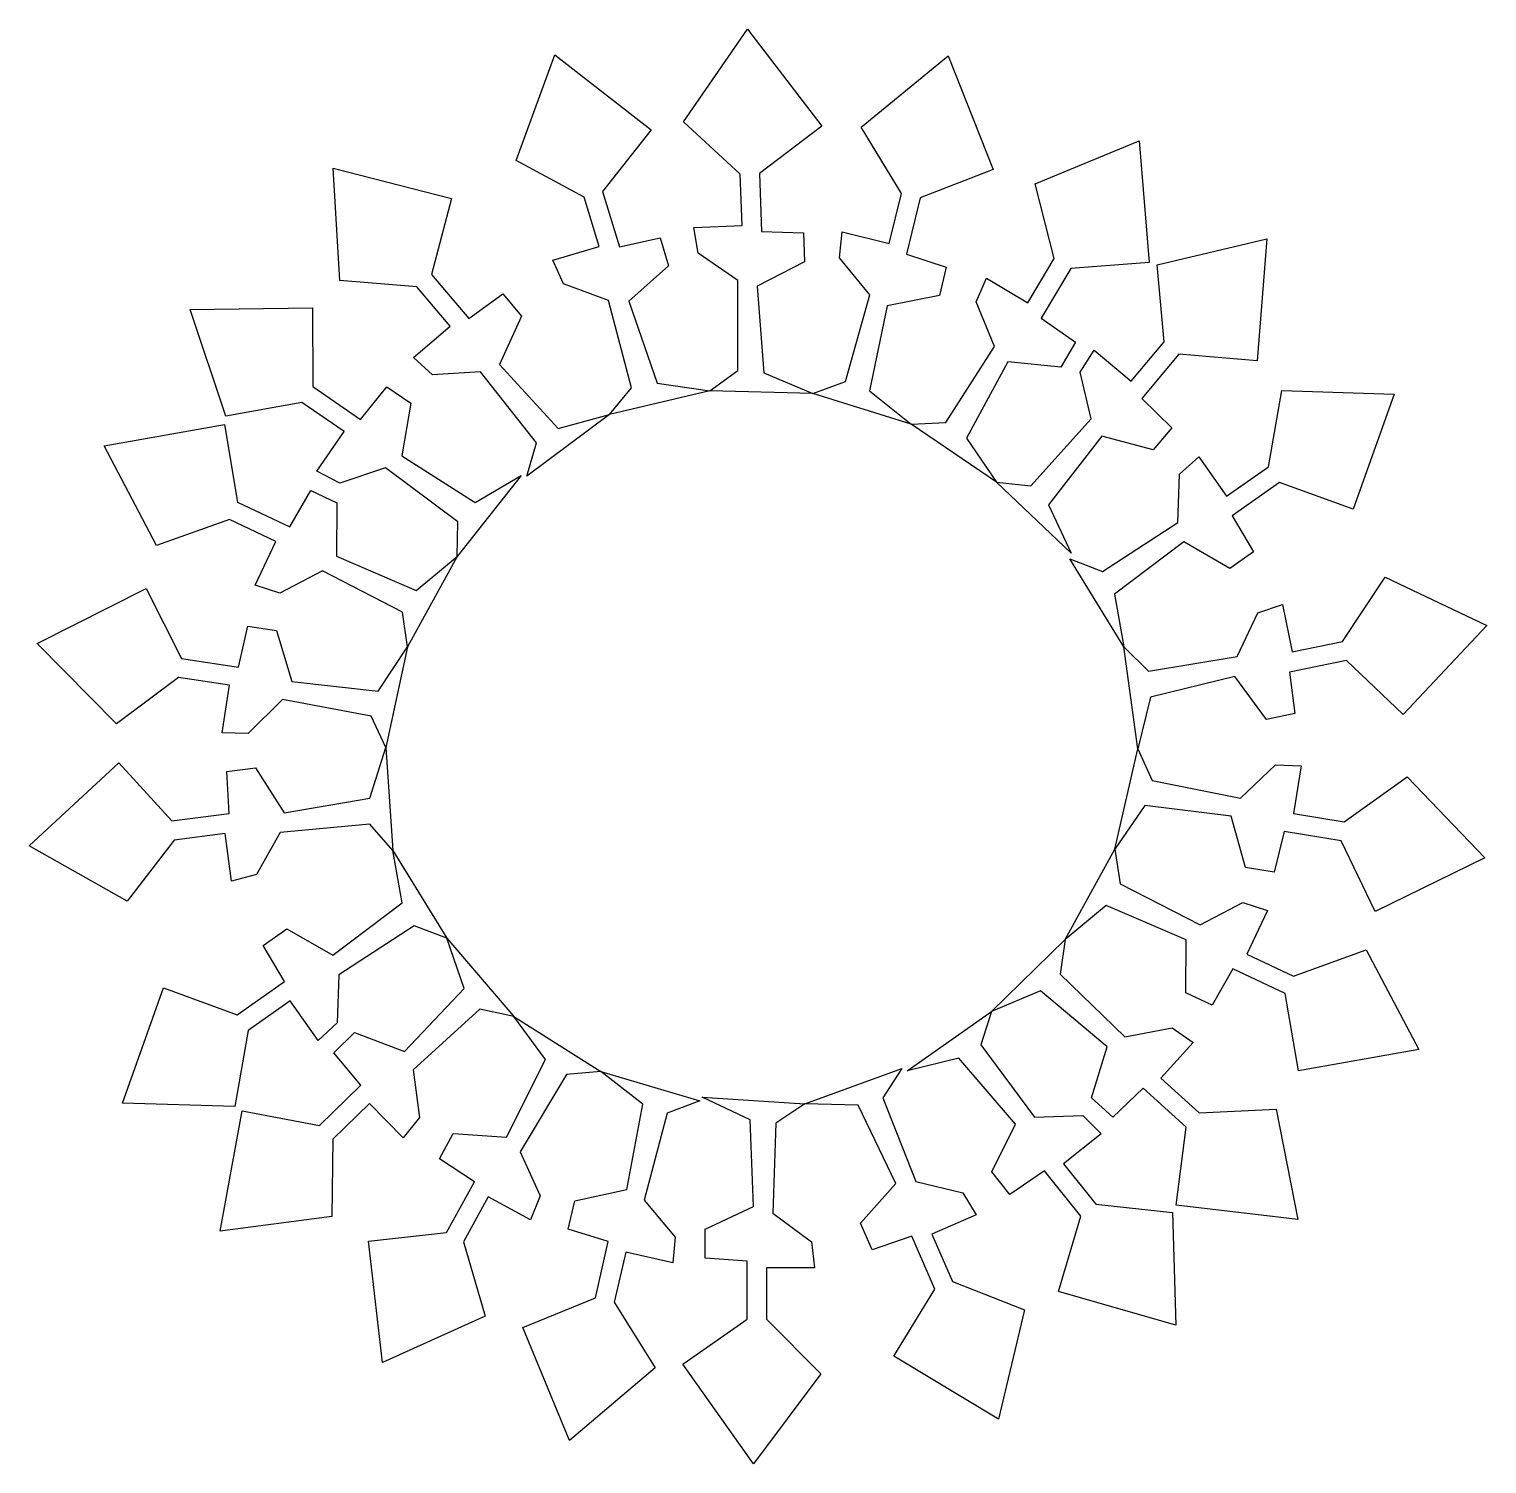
# Model space of a CAD drawing. Extents: x 6 to 654, y 4 to 642.
import ezdxf

# ---------------------------------------------------------------- set-up
doc = ezdxf.new("R2010")
doc.units = 0

msp = doc.modelspace()

# ---------------------------------------------------------------- linework, layer by layer
at = {"layer": 'disc1'}
for p, q in [((296.748, 600.594), (325.217, 641.695)), ((325.217, 641.695), (358.295, 598.627)), ((222.361, 583.334), (239.547, 630.289)), ((239.547, 630.289), (282.414, 596.951)), ((375.762, 598.08), (414.402, 629.811)), ((414.402, 629.811), (434.414, 579.328)), ((282.414, 596.951), (260.828, 569.559)), ((321.932, 577.24), (296.748, 600.594)), ((358.295, 598.627), (330.498, 577.564)), ((393.586, 568.723), (375.762, 598.08)), ((452.988, 573.047), (499.193, 592.154)), ((499.193, 592.154), (503.641, 538.031)), ((252.621, 567.088), (222.361, 583.334)), ((144.029, 529.982), (141.027, 579.893)), ((141.027, 579.893), (193.643, 566.455)), ((322.795, 554.4), (321.932, 577.24)), ((330.498, 577.564), (331.467, 551.867)), ((434.414, 579.328), (401.912, 566.686)), ((461.492, 539.771), (452.988, 573.047)), ((193.643, 566.455), (184.795, 532.721)), ((259.215, 545.201), (252.621, 567.088)), ((260.828, 569.559), (268.246, 544.938)), ((388.156, 546.52), (393.586, 568.723)), ((401.912, 566.686), (395.805, 541.707)), ((301.381, 553.592), (322.795, 554.4)), ((303.24, 542.225), (301.381, 553.592)), ((331.467, 551.867), (350.08, 551.141)), ((350.08, 551.141), (350.564, 538.293)), ((366.016, 540.166), (367.342, 551.607)), ((367.342, 551.607), (388.156, 546.52)), ((238.697, 539.02), (259.215, 545.201)), ((268.246, 544.938), (286.439, 548.928)), ((286.439, 548.928), (290.148, 536.617)), ((507.279, 537.061), (555.951, 548.508)), ((555.951, 548.508), (551.66, 494.373)), ((243.361, 528.49), (238.697, 539.02)), ((320.855, 530.023), (303.24, 542.225)), ((350.564, 538.293), (329.529, 527.492)), ((379.613, 523.605), (366.016, 540.166)), ((395.805, 541.707), (413.506, 535.91)), ((449.834, 520.111), (461.492, 539.771)), ((503.641, 538.031), (468.865, 535.4)), ((184.795, 532.721), (201.432, 513.113)), ((290.148, 536.617), (272.516, 520.861)), ((413.506, 535.91), (410.451, 523.42)), ((468.865, 535.4), (455.75, 513.281)), ((510.336, 502.852), (507.279, 537.061)), ((178.26, 527.176), (144.029, 529.982)), ((193.047, 509.746), (178.26, 527.176)), ((263.484, 521.123), (243.361, 528.49)), ((320.938, 489.998), (320.855, 530.023)), ((329.529, 527.492), (332.412, 489.002)), ((426.803, 520.48), (431.402, 531.039)), ((431.402, 531.039), (449.834, 520.111)), ((201.432, 513.113), (216.518, 524.039)), ((216.518, 524.039), (224.834, 514.234)), ((273.654, 482.412), (263.484, 521.123)), ((272.516, 520.861), (285.01, 484.342)), ((368.727, 485.09), (379.613, 523.605)), ((387.262, 518.795), (379.488, 480.988)), ((410.451, 523.42), (387.262, 518.795)), ((434.99, 500.678), (426.803, 520.48)), ((77.5586, 517.111), (131.857, 517.816)), ((93.4316, 469.699), (77.5586, 517.111)), ((131.857, 517.816), (132.086, 482.941)), ((224.834, 514.234), (214.965, 492.746)), ((455.75, 513.281), (470.996, 502.582)), ((176.707, 495.883), (193.047, 509.746)), ((413.361, 467), (434.99, 500.678)), ((470.996, 502.582), (464.438, 491.521)), ((473, 489.375), (479.234, 499.059)), ((479.234, 499.059), (495.676, 485.314)), ((495.676, 485.314), (510.336, 502.852)), ((185.189, 488.094), (176.707, 495.883)), ((214.965, 492.746), (241.008, 464.258)), ((440.906, 493.85), (422.463, 459.943)), ((464.438, 491.521), (440.906, 493.85)), ((516.912, 497.354), (500.42, 477.625)), ((551.66, 494.373), (516.912, 497.354)), ((206.58, 489.379), (185.189, 488.094)), ((231.369, 457.953), (206.58, 489.379)), ((308.412, 480.947), (320.938, 489.998)), ((332.412, 489.002), (354.201, 479.816)), ((477.906, 468.516), (473, 489.375)), ((132.086, 482.941), (153.246, 468.334)), ((153.246, 468.334), (164.973, 482.805)), ((164.973, 482.805), (175.555, 475.5)), ((263.816, 470.496), (273.654, 482.412)), ((308.412, 480.947), (263.816, 470.496)), ((285.01, 484.342), (308.412, 480.947)), ((354.201, 479.816), (308.412, 480.947)), ((308.412, 480.947), (308.412, 480.947)), ((354.201, 479.816), (368.727, 485.09)), ((397.93, 466.186), (354.201, 479.816)), ((354.201, 479.816), (354.201, 479.816)), ((379.488, 480.988), (397.93, 466.186)), ((556.713, 447.309), (562.654, 481.135)), ((562.654, 481.135), (612.629, 479.535)), ((612.629, 479.535), (594.412, 428.379)), ((127.215, 475.889), (93.4316, 469.699)), ((146.025, 462.902), (127.215, 475.889)), ((175.555, 475.5), (171.609, 452.186)), ((500.42, 477.625), (513.752, 464.619)), ((263.816, 470.496), (227.109, 443.1)), ((241.008, 464.258), (263.816, 470.496)), ((263.816, 470.496), (263.816, 470.496)), ((397.93, 466.186), (413.361, 467)), ((451.156, 438.742), (477.906, 468.516)), ((39.3164, 456.582), (92.8008, 465.986)), ((92.8008, 465.986), (98.6191, 431.6)), ((133.852, 445.268), (146.025, 462.902)), ((435.795, 440.412), (397.93, 466.186)), ((397.93, 466.186), (397.93, 466.186)), ((422.463, 459.943), (435.795, 440.412)), ((482.65, 460.826), (459.008, 430.316)), ((505.506, 454.754), (482.65, 460.826)), ((513.752, 464.619), (505.506, 454.754)), ((62.5898, 412.328), (39.3164, 456.582)), ((227.109, 443.1), (231.369, 457.953)), ((171.609, 452.186), (204.164, 431.447)), ((517.158, 444), (525.695, 451.73)), ((525.695, 451.73), (537.998, 434.186)), ((537.998, 434.186), (556.713, 447.309)), ((144.068, 439.951), (133.852, 445.268)), ((164.389, 446.754), (144.068, 439.951)), ((196.494, 422.854), (164.389, 446.754)), ((224.566, 443.4), (196.244, 407.404)), ((204.164, 431.447), (224.566, 443.4)), ((516.473, 422.584), (517.158, 444)), ((121.85, 420.574), (131.104, 436.74)), ((131.104, 436.74), (142.719, 431.227)), ((469.035, 408.9), (435.795, 440.412)), ((435.795, 440.412), (451.156, 438.742)), ((435.795, 440.412), (435.795, 440.412)), ((561.633, 440.289), (540.578, 425.527)), ((594.412, 428.379), (561.633, 440.289)), ((98.6191, 431.6), (121.85, 420.574)), ((142.719, 431.227), (142.564, 407.58)), ((459.008, 430.316), (469.035, 408.9)), ((94.9434, 423.855), (62.5898, 412.328)), ((115.594, 414.057), (94.9434, 423.855)), ((196.244, 407.404), (196.494, 422.854)), ((482.9, 400.789), (516.473, 422.584)), ((540.578, 425.527), (550.07, 409.502)), ((106.404, 394.697), (115.594, 414.057)), ((469.035, 408.9), (469.035, 408.9)), ((519.055, 413.924), (488.293, 390.611)), ((539.543, 402.119), (519.055, 413.924)), ((550.07, 409.502), (539.543, 402.119)), ((142.564, 407.58), (178.023, 392.332)), ((196.244, 407.404), (174.062, 367.33)), ((178.023, 392.332), (196.244, 407.404)), ((196.244, 407.404), (196.244, 407.404)), ((492.406, 367.324), (468.502, 406.395)), ((468.502, 406.395), (482.9, 400.789)), ((136.309, 401.062), (117.342, 391.088)), ((171.832, 382.621), (136.309, 401.062)), ((589.617, 369.592), (608.578, 398.229)), ((608.578, 398.229), (653.752, 376.799)), ((9.6152, 368.688), (58.043, 393.258)), ((58.043, 393.258), (73.6211, 362.053)), ((117.342, 391.088), (106.404, 394.697)), ((488.293, 390.611), (492.406, 367.324)), ((174.062, 367.33), (171.832, 382.621)), ((542.85, 363.002), (552.035, 382.361)), ((552.035, 382.361), (562.949, 386.039)), ((562.949, 386.039), (567.219, 365.039)), ((99.0547, 358.27), (103.201, 376.428)), ((103.201, 376.428), (115.918, 374.537)), ((653.752, 376.799), (616.615, 337.178)), ((115.918, 374.537), (122.656, 351.869)), ((567.219, 365.039), (589.617, 369.592)), ((44.7637, 333.127), (9.6152, 368.688)), ((161.018, 347.605), (174.062, 367.33)), ((174.062, 367.33), (164.51, 322.533)), ((174.062, 367.33), (174.062, 367.33)), ((498.713, 321.957), (492.406, 367.324)), ((492.406, 367.324), (503.367, 356.434)), ((492.406, 367.324), (492.406, 367.324)), ((503.367, 356.434), (542.85, 363.002)), ((73.6211, 362.053), (99.0547, 358.27)), ((591.324, 361.193), (566.125, 356.07)), ((616.615, 337.178), (591.324, 361.193)), ((72.3594, 353.576), (44.7637, 333.127)), ((94.9688, 350.211), (72.3594, 353.576)), ((91.8145, 329.016), (94.9688, 350.211)), ((122.656, 351.869), (161.018, 347.605)), ((541.758, 354.033), (504.244, 344.949)), ((555.826, 335.025), (541.758, 354.033)), ((566.125, 356.07), (568.426, 337.586)), ((118.568, 343.812), (103.328, 328.748)), ((157.924, 336.512), (118.568, 343.812)), ((504.244, 344.949), (498.713, 321.957)), ((568.426, 337.586), (555.826, 335.025)), ((164.51, 322.533), (157.924, 336.512)), ((103.328, 328.748), (91.8145, 329.016)), ((157.367, 299.99), (164.51, 322.533)), ((164.51, 322.533), (167.594, 276.834)), ((164.51, 322.533), (164.51, 322.533)), ((488.482, 277.311), (498.713, 321.957)), ((498.713, 321.957), (505.088, 307.881)), ((498.713, 321.957), (498.713, 321.957)), ((5.9805, 278.787), (45.8262, 315.684)), ((45.8262, 315.684), (69.3555, 289.941)), ((93.8672, 311.871), (106.615, 313.535)), ((94.8535, 293.271), (93.8672, 311.871)), ((106.615, 313.535), (119.305, 293.582)), ((544.326, 299.988), (559.793, 314.82)), ((559.793, 314.82), (571.301, 314.377)), ((571.301, 314.377), (567.828, 293.23)), ((505.088, 307.881), (544.326, 299.988)), ((590.383, 289.525), (618.283, 309.555)), ((618.283, 309.555), (652.893, 273.467)), ((119.305, 293.582), (157.367, 299.99)), ((69.3555, 289.941), (94.8535, 293.271)), ((501.824, 296.836), (488.482, 277.311)), ((540.117, 291.992), (501.824, 296.836)), ((546.512, 269.227), (540.117, 291.992)), ((567.828, 293.23), (590.383, 289.525)), ((157.43, 288.473), (117.582, 284.713)), ((167.594, 276.834), (157.43, 288.473)), ((563.619, 285.236), (559.199, 267.143)), ((588.992, 281.068), (563.619, 285.236)), ((49.5273, 254.217), (5.9805, 278.787)), ((70.4648, 281.443), (49.5273, 254.217)), ((93.1309, 284.402), (70.4648, 281.443)), ((95.9043, 263.152), (93.1309, 284.402)), ((117.582, 284.713), (107.053, 266.049)), ((604.098, 249.633), (588.992, 281.068)), ((171.719, 253.549), (167.594, 276.834)), ((167.594, 276.834), (191.518, 237.775)), ((167.594, 276.834), (167.594, 276.834)), ((466.414, 237.176), (488.482, 277.311)), ((488.482, 277.311), (490.758, 262.027)), ((488.482, 277.311), (488.482, 277.311)), ((652.893, 273.467), (604.098, 249.633)), ((107.053, 266.049), (95.9043, 263.152)), ((559.199, 267.143), (546.512, 269.227)), ((490.758, 262.027), (526.332, 243.686)), ((140.969, 230.221), (171.719, 253.549)), ((526.332, 243.686), (545.27, 253.713)), ((545.27, 253.713), (556.217, 250.133)), ((484.594, 252.297), (466.414, 237.176)), ((520.094, 237.148), (484.594, 252.297)), ((556.217, 250.133), (547.084, 230.75)), ((109.951, 234.629), (120.475, 242.016)), ((120.475, 242.016), (140.969, 230.221)), ((177.115, 243.375), (143.555, 221.564)), ((191.518, 237.775), (177.115, 243.375)), ((119.451, 218.607), (109.951, 234.629)), ((199.326, 215.455), (191.518, 237.775)), ((191.518, 237.775), (221.398, 203.061)), ((191.518, 237.775), (191.518, 237.775)), ((433.615, 205.203), (466.414, 237.176)), ((466.414, 237.176), (464.139, 221.891)), ((466.414, 237.176), (466.414, 237.176)), ((520.008, 213.502), (520.094, 237.148)), ((547.084, 230.75), (567.762, 221.006)), ((567.762, 221.006), (600.082, 232.625)), ((600.082, 232.625), (623.479, 188.438)), ((143.555, 221.564), (142.881, 200.146)), ((464.139, 221.891), (492.832, 193.986)), ((540.846, 224.213), (531.639, 208.021)), ((564.107, 213.252), (540.846, 224.213)), ((47.4277, 164.562), (65.6191, 215.729)), ((65.6191, 215.729), (98.4023, 203.834)), ((98.4023, 203.834), (119.451, 218.607)), ((172.715, 187.496), (199.326, 215.455)), ((455.41, 214.377), (433.615, 205.203)), ((484.963, 189.549), (455.41, 214.377)), ((122.037, 209.949), (103.328, 196.818)), ((134.348, 192.41), (122.037, 209.949)), ((531.639, 208.021), (520.008, 213.502)), ((570.021, 178.883), (564.107, 213.252)), ((206.283, 206.277), (176.656, 179.365)), ((221.398, 203.061), (206.283, 206.277)), ((235.365, 183.979), (221.398, 203.061)), ((221.398, 203.061), (260.09, 178.547)), ((221.398, 203.061), (221.398, 203.061)), ((396.111, 178.906), (433.615, 205.203)), ((433.615, 205.203), (428.918, 190.482)), ((433.615, 205.203), (433.615, 205.203)), ((103.328, 196.818), (97.4023, 162.988)), ((142.881, 200.146), (134.348, 192.41)), ((141.391, 186.871), (150.594, 195.85)), ((150.594, 195.85), (172.715, 187.496)), ((492.832, 193.986), (513.869, 198.064)), ((513.869, 198.064), (523.301, 191.455)), ((428.918, 190.482), (452.766, 158.336)), ((477.994, 166.953), (484.963, 189.549)), ((523.301, 191.455), (508.918, 175.568)), ((623.479, 188.438), (570.021, 178.883)), ((153.338, 172.58), (141.391, 186.871)), ((218.049, 149.484), (235.365, 183.979)), ((419.096, 184.467), (396.111, 178.906)), ((444.285, 155.219), (419.096, 184.467)), ((176.656, 179.365), (179.426, 158.117)), ((244.695, 177.225), (224.186, 142.854)), ((260.09, 178.547), (244.695, 177.225)), ((278.752, 164.023), (260.09, 178.547)), ((260.09, 178.547), (304.018, 165.572)), ((260.09, 178.547), (260.09, 178.547)), ((350.715, 164.285), (393.764, 179.928)), ((393.764, 179.928), (385.4, 166.934)), ((508.918, 175.568), (525.863, 160.229)), ((134.932, 154.623), (153.338, 172.58)), ((501.049, 171.133), (487.525, 158.324)), ((520.111, 153.873), (501.049, 171.133)), ((97.4023, 162.988), (47.4277, 164.562)), ((157.277, 164.451), (140.918, 148.488)), ((172.242, 149.113), (157.277, 164.451)), ((271.547, 126.104), (278.752, 164.023)), ((304.018, 165.572), (289.574, 160.082)), ((326.428, 157.143), (305, 167.143)), ((305, 167.143), (350.715, 164.285)), ((350.715, 164.285), (337.857, 155.715)), ((374.354, 163.678), (350.715, 164.285)), ((350.715, 164.285), (350.715, 164.285)), ((391.072, 128.889), (374.354, 163.678)), ((385.4, 166.934), (400.07, 129.693)), ((487.525, 158.324), (477.994, 166.953)), ((90.9141, 107.686), (100.664, 161.107)), ((100.664, 161.107), (134.932, 154.623)), ((179.426, 158.117), (172.242, 149.113)), ((289.574, 160.082), (279.266, 121.408)), ((327.857, 118.572), (326.428, 157.143)), ((337.857, 155.715), (336.428, 115.715)), ((452.766, 158.336), (474.184, 158.988)), ((474.184, 158.988), (482.432, 150.951)), ((525.863, 160.229), (560.166, 161.932)), ((560.166, 161.932), (569.686, 112.848)), ((188.262, 139.766), (194.453, 151.035)), ((194.453, 151.035), (218.049, 149.484)), ((433.781, 134.033), (444.285, 155.219)), ((482.432, 150.951), (465.689, 137.578)), ((515.762, 119.27), (520.111, 153.873)), ((140.918, 148.488), (140.494, 114.146)), ((224.186, 142.854), (233.021, 123.33)), ((203.852, 129.572), (188.262, 139.766)), ((465.689, 137.578), (479.953, 119.719)), ((191.473, 107.035), (203.852, 129.572)), ((400.07, 129.693), (420.922, 124.756)), ((441.807, 123.986), (433.781, 134.033)), ((457.209, 134.461), (441.807, 123.986)), ((473.256, 114.369), (457.209, 134.461)), ((233.021, 123.33), (228.771, 112.625)), ((248.428, 121.131), (271.547, 126.104)), ((375.422, 111.162), (391.072, 128.889)), ((420.922, 124.756), (426.797, 114.85)), ((209.99, 122.941), (198.986, 102.908)), ((228.771, 112.625), (209.99, 122.941)), ((245.562, 108.598), (248.428, 121.131)), ((279.266, 121.408), (293.111, 105.053)), ((306.428, 108.572), (327.857, 118.572)), ((479.953, 119.719), (514.086, 115.898)), ((569.686, 112.848), (515.762, 119.27)), ((140.494, 114.146), (90.9141, 107.686)), ((336.428, 115.715), (353.572, 102.857)), ((380.559, 99.375), (375.422, 111.162)), ((426.797, 114.85), (407.152, 106.289)), ((463.414, 80.9102), (473.256, 114.369)), ((514.086, 115.898), (515.607, 65.9219)), ((156.803, 103.26), (191.473, 107.035)), ((263.35, 103.064), (245.562, 108.598)), ((293.111, 105.053), (291.957, 93.5938)), ((306.428, 95.7148), (306.428, 108.572)), ((398.154, 105.484), (380.559, 99.375)), ((408.426, 81.9102), (398.154, 105.484)), ((407.152, 106.289), (416.285, 85.3359)), ((163.029, 49.3145), (156.803, 103.26)), ((198.986, 102.908), (208.58, 69.9297)), ((257.617, 77.998), (263.35, 103.064)), ((271.068, 98.3691), (265.973, 76.0879)), ((291.957, 93.5938), (271.068, 98.3691)), ((353.572, 102.857), (355, 91.4277)), ((325, 94.2852), (306.428, 95.7148)), ((325, 68.5723), (325, 94.2852)), ((355, 91.4277), (333.572, 91.4277)), ((333.572, 91.4277), (333.572, 68.5723)), ((416.285, 85.3359), (448.25, 72.7734)), ((225.307, 64.8691), (257.617, 77.998)), ((390.223, 52.1621), (408.426, 81.9102)), ((515.607, 65.9219), (463.414, 80.9102)), ((265.973, 76.0879), (284.234, 47)), ((448.25, 72.7734), (436.727, 24.1191)), ((208.58, 69.9297), (163.029, 49.3145)), ((246.074, 14.6934), (225.307, 64.8691)), ((296.428, 48.5723), (325, 68.5723)), ((333.572, 68.5723), (357.857, 44.2852)), ((515.607, 65.9219), (515.607, 65.9219)), ((436.727, 24.1191), (390.223, 52.1621)), ((284.234, 47), (246.074, 14.6934)), ((327.857, 4.2852), (296.428, 48.5723)), ((357.857, 44.2852), (327.857, 4.2852)), ((246.074, 14.6934), (246.074, 14.6934)), ((327.857, 4.2852), (327.857, 4.2852))]:
    msp.add_line(p, q, dxfattribs=at)

doc.saveas('drawing.dxf')
